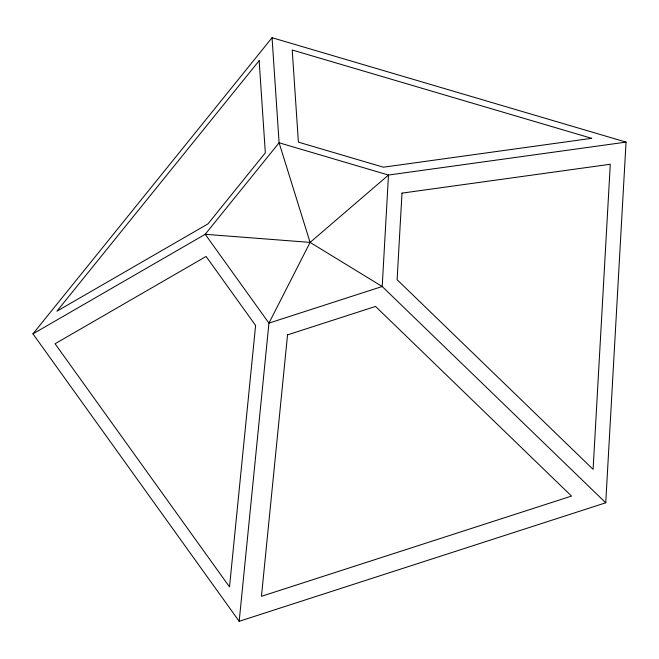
<?xml version="1.0" encoding="UTF-8"?>
<svg xmlns="http://www.w3.org/2000/svg" width="659" height="659" viewBox="0 0 659 659"><rect width="100%" height="100%" fill="white"/><g stroke="black" fill="none" stroke-linecap="round" stroke-linejoin="round"><path stroke-width="0.99" d="M605.736 502.792L626.05 142.113L272.052 37.703L32.95 333.858L239.176 621.297L605.736 502.792L382.204 286.5L310.109 242.397L205.204 234.299L32.95 333.858M239.176 621.297L268.938 323.116L310.109 242.397L388.481 175.047L626.05 142.113M310.109 242.397L279.095 142.781L272.052 37.703M388.481 175.047L382.204 286.5L268.938 323.116L205.204 234.299L279.095 142.781L388.481 175.047M401.99 193.128L397.113 279.713L593.1 469.356L610.283 164.256L401.99 193.128M255.601 325.464L229.513 586.897L55.059 343.751L206.094 256.458L255.601 325.464M287.538 334.879L261.45 596.313L571.526 496.079L375.539 306.435L287.538 334.879M259.152 60.694L56.896 311.205L207.923 223.92L265.33 152.822L259.152 60.694M591.675 138.324L383.381 167.197L298.395 142.13L292.225 50.002L591.675 138.324"/></g></svg>
